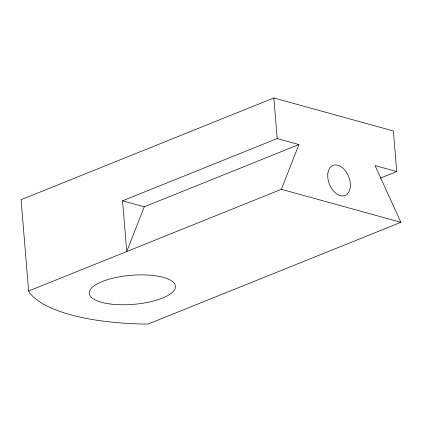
<?xml version="1.0" encoding="UTF-8"?>
<svg xmlns="http://www.w3.org/2000/svg" width="422" height="422" viewBox="0 0 422 422"><rect width="100%" height="100%" fill="white"/><g stroke="black" fill="none" stroke-linecap="round" stroke-linejoin="round"><path stroke-width="0.63" d="M298.918 144.561L144.266 206.796L126.742 251.549L122.538 200.798L277.191 138.564L298.918 144.561L281.39 189.314L28.612 291.022L29.677 292.91A162.238 54.691 -4.7 0 0 142.42 324.033L148.127 324.033L400.9 222.304L375.031 165.572L396.727 171.559L393.388 130.968L273.852 97.967L21.1 199.685L28.612 291.022M380.222 178.205L396.727 171.559M281.39 189.314L400.9 222.304M122.538 200.798L144.266 206.796M273.852 97.967L277.191 138.564M327.847 173.489A16.226 10.339 68.1 0 0 343.186 195.945A16.226 10.339 68.1 0 0 346.146 171.875A16.226 10.339 68.1 0 0 327.847 173.489M110.274 303.998A43.266 14.585 -4.7 0 0 175.499 286.897A43.266 14.585 -4.7 0 0 111.334 278.589A43.266 14.585 -4.7 0 0 110.274 303.998"/></g></svg>
